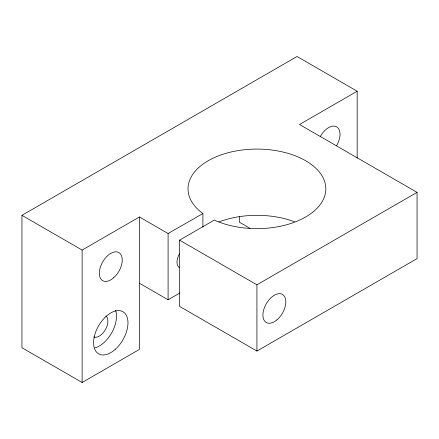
<?xml version="1.0" encoding="UTF-8"?>
<svg xmlns="http://www.w3.org/2000/svg" width="439" height="439" viewBox="0 0 439 439"><rect width="100%" height="100%" fill="white"/><g stroke="black" fill="none" stroke-linecap="round" stroke-linejoin="round"><path stroke-width="0.66" d="M357.165 91.224L299.513 124.506L417.05 192.364L417.05 258.609L256.925 351.057L179.551 306.389L179.551 240.144L214.457 219.994L215.807 220.773A68.89 39.773 0 0 0 324.399 196.886A68.89 39.773 0 0 0 241.006 150.16A68.89 39.773 0 0 0 202.9 213.541L168.093 233.526L139.437 216.981L139.437 349.406L82.126 382.495L21.95 347.748L21.95 215.329L297.038 56.505L357.165 91.224L357.165 158.117M21.95 215.329L82.126 250.071L139.437 216.981M179.551 240.144L256.925 284.812L417.05 192.364M139.437 283.226L168.093 299.771L179.891 293M250 228.34L239.387 222.216L239.387 216.756M256.925 284.812L256.925 351.057M202.9 213.541L202.9 227.199M168.093 233.526L168.093 299.771M82.126 250.071L82.126 382.495M320.459 136.205A16.21 9.356 -60 0 1 336.669 126.844A16.21 9.356 -60 0 1 336.669 145.561M179.496 267.724A12.155 7.04 -59.9 0 1 179.496 253.682M219.028 221.887A68.89 39.773 0 0 1 294.503 221.766M105.903 315.992A12.155 7.019 -60 0 1 105.398 329.684A12.155 7.019 -60 0 1 93.792 336.965M115.55 310.252A24.315 14.037 -60 0 1 111.923 332.405A24.315 14.037 -60 0 1 94.868 347.918M276.91 319.905A16.21 9.356 -60 0 0 282.787 294.618A16.21 9.356 -60 0 0 263.427 310.861A16.21 9.356 -60 0 0 276.91 319.905M113.745 277.689A16.21 9.356 -60 0 0 118.887 252.579A16.21 9.356 -60 0 0 99.708 269.584A16.21 9.356 -60 0 0 113.745 277.689M115.232 349.4A24.315 14.037 -60 0 0 122.936 311.734A24.315 14.037 -60 0 0 94.171 337.24A24.315 14.037 -60 0 0 115.232 349.4"/></g></svg>
